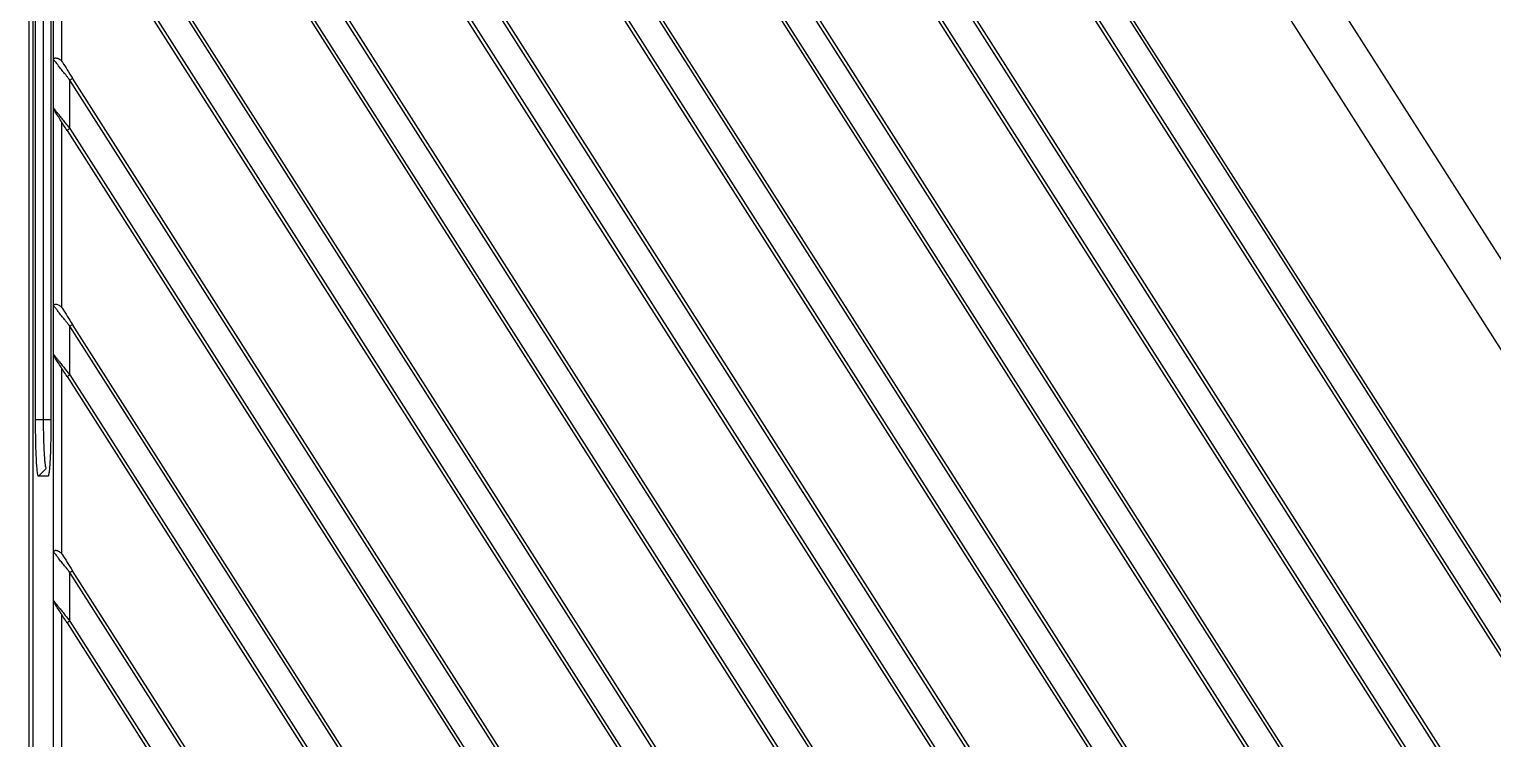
# Model space of a CAD drawing. Header units: millimetres. Extents: x 620 to 19791, y 2539 to 6969.
# Drawn here: x 17627.7 to 17717.3, y 3871.3 to 3914.7 of the extents above; entities that cross this region are included whole.
import ezdxf

# ---------------------------------------------------------------- set-up
doc = ezdxf.new("R2010")
doc.units = ezdxf.units.MM

# ---------------------------------------------------------------- blocks, each defined once
blk = doc.blocks.new('tgd')
at = {"color": 7, "linetype": 'Continuous', "lineweight": 25}
for p, q in [((18293.203, 4763.247), (18293.203, 5002.465)), ((18293.428, 5002.465), (18293.428, 4763.247)), ((18295.187, 4948.405), (18386.529, 4805.026)), ((18410.785, 4751.505), (18295.687, 4932.172)), ((18409.374, 4754.091), (18295.856, 4932.279)), ((18295.519, 4929.087), (18409.075, 4750.839)), ((18295.687, 4929.194), (18410.44, 4749.068)), ((18406.852, 4742.603), (18295.687, 4917.096)), ((18406.071, 4744.202), (18295.856, 4917.204)), ((18295.519, 4914.011), (18404.61, 4742.772)), ((18295.687, 4914.119), (18405.245, 4742.147)), ((18399.852, 4738.515), (18295.687, 4902.021)), ((18399.178, 4739.946), (18295.856, 4902.129)), ((18295.519, 4898.936), (18397.141, 4739.421)), ((18295.687, 4899.043), (18398.196, 4738.136)), ((18390.852, 4737.562), (18295.686, 4886.945)), ((18390.328, 4738.761), (18295.856, 4887.053)), ((18295.519, 4883.86), (18387.957, 4738.761)), ((18295.687, 4883.968), (18388.958, 4737.561)), ((18381.252, 4737.561), (18295.687, 4871.87)), ((18380.725, 4738.761), (18295.856, 4871.978)), ((18295.519, 4868.785), (18378.353, 4738.761)), ((18295.687, 4868.892), (18379.355, 4737.561)), ((18393.909, 4799.026), (18349.423, 4868.856)), ((18371.648, 4737.561), (18295.687, 4856.795)), ((18371.121, 4738.761), (18295.856, 4856.902)), ((18295.687, 4853.817), (18369.751, 4737.561)), ((18295.519, 4853.71), (18368.749, 4738.761)), ((18362.044, 4737.561), (18295.687, 4841.72)), ((18361.517, 4738.761), (18295.856, 4841.827)), ((18293.588, 4805.856), (18293.588, 4839.885)), ((18294.062, 4839.856), (18294.062, 4805.856)), ((18294.529, 4839.887), (18294.529, 4805.856)), ((18294.688, 4827.9), (18294.688, 4839.996)), ((18295.187, 4827.793), (18295.187, 4839.155)), ((18295.519, 4838.634), (18359.145, 4738.761)), ((18295.687, 4838.742), (18360.147, 4737.561)), ((18294.688, 4824.921), (18294.688, 4827.9)), ((18295.687, 4823.666), (18295.687, 4826.644)), ((18352.44, 4737.561), (18295.687, 4826.644)), ((18351.913, 4738.761), (18295.856, 4826.752)), ((18294.688, 4812.825), (18294.688, 4824.921)), ((18295.187, 4812.718), (18295.187, 4824.08)), ((18295.519, 4823.559), (18349.541, 4738.761)), ((18295.687, 4823.666), (18350.543, 4737.561)), ((18294.688, 4809.846), (18294.688, 4812.825)), ((18342.308, 4738.761), (18295.856, 4811.676)), ((18295.687, 4808.591), (18295.687, 4811.569)), ((18342.836, 4737.561), (18295.687, 4811.569)), ((18294.688, 4797.749), (18294.688, 4809.846)), ((18295.187, 4797.642), (18295.187, 4809.005)), ((18295.519, 4808.483), (18339.937, 4738.761)), ((18295.687, 4808.591), (18340.939, 4737.561)), ((18293.588, 4805.856), (18294.062, 4805.856)), ((18294.244, 4802.856), (18293.77, 4802.381)), ((18294.347, 4802.381), (18293.77, 4802.381)), ((18294.688, 4794.77), (18294.688, 4797.749)), ((18333.232, 4737.561), (18295.687, 4796.493)), ((18295.687, 4793.516), (18295.687, 4796.493)), ((18332.704, 4738.761), (18295.856, 4796.601)), ((18294.688, 4782.674), (18294.688, 4794.77)), ((18295.187, 4782.567), (18295.187, 4793.929)), ((18295.519, 4793.408), (18327.883, 4742.606)), ((18295.687, 4793.516), (18328.122, 4742.603))]:
    blk.add_line(p, q, dxfattribs=at)
at = {"color": 8, "linetype": 'Continuous', "lineweight": 25}
blk.add_line((18294.062, 4805.856), (18294.529, 4805.856), dxfattribs=at)
at = {"color": 7, "linetype": 'Continuous', "lineweight": 25, "flags": 128}
for points in [[(18295.856, 4826.752), (18295.853, 4826.75), (18295.843, 4826.743), (18295.828, 4826.733), (18295.807, 4826.72), (18295.781, 4826.704), (18295.752, 4826.685), (18295.72, 4826.665), (18295.687, 4826.644)], [(18295.519, 4823.559), (18295.522, 4823.561), (18295.532, 4823.567), (18295.547, 4823.577), (18295.568, 4823.59), (18295.594, 4823.607), (18295.623, 4823.625), (18295.654, 4823.645), (18295.687, 4823.666)], [(18295.856, 4811.676), (18295.853, 4811.674), (18295.843, 4811.668), (18295.828, 4811.658), (18295.807, 4811.645), (18295.781, 4811.628), (18295.752, 4811.61), (18295.72, 4811.59), (18295.687, 4811.569)], [(18295.519, 4808.483), (18295.522, 4808.486), (18295.532, 4808.492), (18295.547, 4808.502), (18295.568, 4808.515), (18295.594, 4808.531), (18295.623, 4808.55), (18295.654, 4808.57), (18295.687, 4808.591)]]:
    blk.add_lwpolyline(points, dxfattribs=at)
at = {"color": 7, "linetype": 'Continuous', "lineweight": 25}
for points, knots in [([(18295.187, 4827.793), (18295.174, 4827.807), (18295.148, 4827.836), (18295.105, 4827.872), (18295.037, 4827.919), (18294.945, 4827.961), (18294.85, 4827.98), (18294.784, 4827.983), (18294.734, 4827.972), (18294.704, 4827.945), (18294.691, 4827.92), (18294.689, 4827.906), (18294.688, 4827.9)], [0, 0, 0, 0, 0.070049, 0.140279, 0.210005, 0.37811, 0.526606, 0.640505, 0.750324, 0.86941, 0.942585, 1, 1, 1, 1]), ([(18295.687, 4826.644), (18295.656, 4826.685), (18295.59, 4826.773), (18295.48, 4826.907), (18295.335, 4827.082), (18295.167, 4827.287), (18295.026, 4827.469), (18294.937, 4827.592), (18294.872, 4827.682), (18294.81, 4827.75), (18294.757, 4827.805), (18294.722, 4827.843), (18294.697, 4827.876), (18294.691, 4827.892), (18294.688, 4827.9)], [0, 0, 0, 0, 0.076163, 0.161932, 0.25736, 0.415432, 0.568469, 0.630014, 0.677592, 0.771175, 0.823855, 0.881012, 0.941446, 1, 1, 1, 1]), ([(18295.187, 4827.793), (18295.195, 4827.784), (18295.211, 4827.764), (18295.224, 4827.743), (18295.232, 4827.732)], [0, 0, 0, 0, 0.48896, 1, 1, 1, 1]), ([(18295.232, 4827.732), (18295.321, 4827.592), (18295.425, 4827.429), (18295.637, 4827.096), (18295.747, 4826.924), (18295.856, 4826.752)], [0, 0, 0, 0, 0.5, 0.5, 1, 1, 1, 1]), ([(18294.688, 4824.921), (18294.69, 4824.92), (18294.693, 4824.917), (18294.704, 4824.902), (18294.722, 4824.88), (18294.745, 4824.85), (18294.775, 4824.813), (18294.811, 4824.767), (18294.853, 4824.714), (18294.901, 4824.653), (18294.956, 4824.584), (18295.045, 4824.471), (18295.182, 4824.3), (18295.355, 4824.085), (18295.527, 4823.87), (18295.633, 4823.735), (18295.687, 4823.666)], [0, 0, 0, 0, 0.036521, 0.074147, 0.113237, 0.15411, 0.197047, 0.242287, 0.290038, 0.340476, 0.39375, 0.449986, 0.589415, 0.746903, 0.871127, 1, 1, 1, 1]), ([(18294.765, 4824.741), (18294.754, 4824.76), (18294.73, 4824.798), (18294.707, 4824.845), (18294.695, 4824.879), (18294.69, 4824.896), (18294.689, 4824.91), (18294.689, 4824.916), (18294.688, 4824.921)], [0, 0, 0, 0, 0.2957676, 0.5837366, 0.8177444, 0.9188616, 0.9393234, 1, 1, 1, 1]), ([(18295.519, 4823.559), (18295.378, 4823.779), (18295.237, 4824.001), (18295.038, 4824.313), (18294.974, 4824.414), (18294.856, 4824.598), (18294.803, 4824.683), (18294.765, 4824.741)], [0, 0, 0, 0, 0.5, 0.5, 0.75, 0.75, 1, 1, 1, 1]), ([(18295.187, 4812.718), (18295.174, 4812.732), (18295.148, 4812.76), (18295.105, 4812.797), (18295.037, 4812.844), (18294.945, 4812.886), (18294.85, 4812.905), (18294.784, 4812.907), (18294.734, 4812.896), (18294.704, 4812.87), (18294.691, 4812.844), (18294.689, 4812.831), (18294.688, 4812.825)], [0, 0, 0, 0, 0.070049, 0.140279, 0.210005, 0.37811, 0.526606, 0.640505, 0.750324, 0.86941, 0.942585, 1, 1, 1, 1]), ([(18295.687, 4811.569), (18295.656, 4811.61), (18295.59, 4811.697), (18295.48, 4811.832), (18295.335, 4812.007), (18295.167, 4812.211), (18295.026, 4812.393), (18294.937, 4812.516), (18294.872, 4812.606), (18294.81, 4812.675), (18294.757, 4812.729), (18294.722, 4812.768), (18294.697, 4812.801), (18294.691, 4812.817), (18294.688, 4812.825)], [0, 0, 0, 0, 0.076163, 0.161932, 0.25736, 0.415432, 0.568469, 0.630014, 0.677592, 0.771175, 0.823855, 0.881012, 0.941446, 1, 1, 1, 1]), ([(18295.187, 4812.718), (18295.195, 4812.708), (18295.211, 4812.689), (18295.224, 4812.667), (18295.232, 4812.656)], [0, 0, 0, 0, 0.48896, 1, 1, 1, 1]), ([(18295.232, 4812.656), (18295.321, 4812.516), (18295.425, 4812.354), (18295.637, 4812.02), (18295.747, 4811.848), (18295.856, 4811.676)], [0, 0, 0, 0, 0.5, 0.5, 1, 1, 1, 1]), ([(18294.688, 4809.846), (18294.69, 4809.844), (18294.693, 4809.841), (18294.704, 4809.827), (18294.722, 4809.805), (18294.745, 4809.775), (18294.775, 4809.737), (18294.811, 4809.692), (18294.853, 4809.639), (18294.901, 4809.577), (18294.956, 4809.509), (18295.045, 4809.395), (18295.182, 4809.224), (18295.355, 4809.01), (18295.527, 4808.795), (18295.633, 4808.66), (18295.687, 4808.591)], [0, 0, 0, 0, 0.036521, 0.074147, 0.113237, 0.15411, 0.197047, 0.242287, 0.290038, 0.340476, 0.39375, 0.449986, 0.589415, 0.746903, 0.871127, 1, 1, 1, 1]), ([(18294.765, 4809.666), (18294.754, 4809.685), (18294.73, 4809.723), (18294.707, 4809.77), (18294.695, 4809.804), (18294.69, 4809.82), (18294.689, 4809.835), (18294.689, 4809.841), (18294.688, 4809.846)], [0, 0, 0, 0, 0.2957676, 0.5837366, 0.8177444, 0.9188616, 0.9393234, 1, 1, 1, 1]), ([(18295.519, 4808.483), (18295.378, 4808.704), (18295.237, 4808.925), (18295.038, 4809.238), (18294.974, 4809.339), (18294.856, 4809.523), (18294.803, 4809.607), (18294.765, 4809.666)], [0, 0, 0, 0, 0.5, 0.5, 0.75, 0.75, 1, 1, 1, 1]), ([(18293.77, 4802.381), (18293.767, 4802.382), (18293.76, 4802.385), (18293.75, 4802.401), (18293.74, 4802.428), (18293.73, 4802.465), (18293.721, 4802.512), (18293.711, 4802.571), (18293.693, 4802.698), (18293.669, 4802.943), (18293.641, 4803.382), (18293.618, 4803.918), (18293.604, 4804.43), (18293.596, 4804.86), (18293.591, 4805.187), (18293.589, 4805.519), (18293.588, 4805.744), (18293.588, 4805.856)], [0, 0, 0, 0, 0.0353673, 0.0705141, 0.1055491, 0.140582, 0.1757226, 0.2110795, 0.2467596, 0.3742457, 0.4999994, 0.625694, 0.7532517, 0.8153777, 0.8768207, 0.9381655, 1, 1, 1, 1]), ([(18294.062, 4805.856), (18294.062, 4805.812), (18294.061, 4805.689), (18294.061, 4805.497), (18294.062, 4805.29), (18294.065, 4805.03), (18294.074, 4804.706), (18294.089, 4804.27), (18294.103, 4803.908), (18294.12, 4803.633), (18294.136, 4803.42), (18294.151, 4803.248), (18294.167, 4803.113), (18294.184, 4803.001), (18294.206, 4802.911), (18294.227, 4802.862), (18294.239, 4802.858), (18294.244, 4802.856)], [0, 0, 0, 0, 0.027452, 0.078341, 0.122797, 0.160513, 0.248313, 0.339762, 0.470474, 0.530481, 0.587892, 0.684379, 0.731983, 0.781722, 0.877583, 0.950324, 1, 1, 1, 1]), ([(18294.529, 4805.856), (18294.529, 4805.792), (18294.529, 4805.664), (18294.528, 4805.472), (18294.526, 4805.283), (18294.524, 4805.095), (18294.522, 4804.909), (18294.519, 4804.725), (18294.512, 4804.387), (18294.499, 4803.919), (18294.476, 4803.382), (18294.448, 4802.943), (18294.421, 4802.676), (18294.399, 4802.523), (18294.382, 4802.442), (18294.364, 4802.391), (18294.352, 4802.385), (18294.347, 4802.381)], [0, 0, 0, 0, 0.035364, 0.070509, 0.105542, 0.140574, 0.175713, 0.21107, 0.24675, 0.374225, 0.499997, 0.625665, 0.753267, 0.81545, 0.876909, 0.93823, 1, 1, 1, 1]), ([(18295.187, 4797.642), (18295.174, 4797.657), (18295.148, 4797.685), (18295.105, 4797.722), (18295.037, 4797.768), (18294.945, 4797.81), (18294.85, 4797.83), (18294.784, 4797.832), (18294.734, 4797.821), (18294.704, 4797.794), (18294.691, 4797.769), (18294.689, 4797.755), (18294.688, 4797.749)], [0, 0, 0, 0, 0.0700492, 0.1402793, 0.2100054, 0.3781104, 0.5266058, 0.6405047, 0.7503237, 0.8694099, 0.9425848, 1, 1, 1, 1]), ([(18295.687, 4796.493), (18295.656, 4796.534), (18295.59, 4796.622), (18295.48, 4796.757), (18295.335, 4796.931), (18295.167, 4797.136), (18295.026, 4797.318), (18294.937, 4797.441), (18294.872, 4797.531), (18294.81, 4797.6), (18294.757, 4797.654), (18294.722, 4797.692), (18294.697, 4797.726), (18294.691, 4797.741), (18294.688, 4797.749)], [0, 0, 0, 0, 0.076163, 0.161932, 0.25736, 0.415432, 0.568469, 0.630014, 0.677592, 0.771175, 0.823855, 0.881012, 0.941446, 1, 1, 1, 1]), ([(18295.187, 4797.642), (18295.195, 4797.633), (18295.211, 4797.613), (18295.224, 4797.592), (18295.232, 4797.581)], [0, 0, 0, 0, 0.48896, 1, 1, 1, 1]), ([(18295.232, 4797.581), (18295.321, 4797.441), (18295.425, 4797.278), (18295.637, 4796.945), (18295.747, 4796.773), (18295.856, 4796.601)], [0, 0, 0, 0, 0.5, 0.5, 1, 1, 1, 1]), ([(18295.856, 4796.601), (18295.856, 4796.601), (18295.846, 4796.595), (18295.787, 4796.557), (18295.737, 4796.525), (18295.687, 4796.493)], [0, 0, 0, 0, 0.5, 0.5, 1, 1, 1, 1]), ([(18294.688, 4794.77), (18294.69, 4794.769), (18294.693, 4794.766), (18294.704, 4794.751), (18294.722, 4794.729), (18294.745, 4794.699), (18294.775, 4794.662), (18294.811, 4794.616), (18294.853, 4794.563), (18294.901, 4794.502), (18294.956, 4794.433), (18295.045, 4794.32), (18295.182, 4794.149), (18295.355, 4793.934), (18295.527, 4793.719), (18295.633, 4793.584), (18295.687, 4793.516)], [0, 0, 0, 0, 0.036521, 0.074147, 0.113237, 0.15411, 0.197047, 0.242287, 0.290038, 0.340476, 0.39375, 0.449986, 0.589415, 0.746903, 0.871127, 1, 1, 1, 1]), ([(18294.765, 4794.591), (18294.754, 4794.61), (18294.73, 4794.647), (18294.707, 4794.694), (18294.695, 4794.729), (18294.69, 4794.745), (18294.689, 4794.759), (18294.689, 4794.766), (18294.688, 4794.77)], [0, 0, 0, 0, 0.295768, 0.583737, 0.817744, 0.918862, 0.939323, 1, 1, 1, 1]), ([(18295.519, 4793.408), (18295.378, 4793.629), (18295.237, 4793.85), (18295.038, 4794.162), (18294.974, 4794.263), (18294.856, 4794.448), (18294.803, 4794.532), (18294.765, 4794.591)], [0, 0, 0, 0, 0.5, 0.5, 0.75, 0.75, 1, 1, 1, 1]), ([(18295.687, 4793.516), (18295.648, 4793.49), (18295.601, 4793.461), (18295.535, 4793.419), (18295.519, 4793.408), (18295.519, 4793.408)], [0, 0, 0, 0, 0.5, 0.5, 1, 1, 1, 1])]:
    blk.add_open_spline(points, degree=3, knots=knots, dxfattribs=at)
blk = doc.blocks.new('*U206')
blk.add_blockref('tgd', (-18292.478, -4886.103))
blk = doc.blocks.new('*U207')
at = {"color": 0, "linetype": 'ByBlock', "lineweight": -2, "transparency": 16777216}
blk.add_blockref('*U206', (0, 0), dxfattribs=at)

msp = doc.modelspace()

# ---------------------------------------------------------------- block references
msp.add_blockref('*U207', (17626.96016, 3971.06063))

doc.saveas('drawing.dxf')
